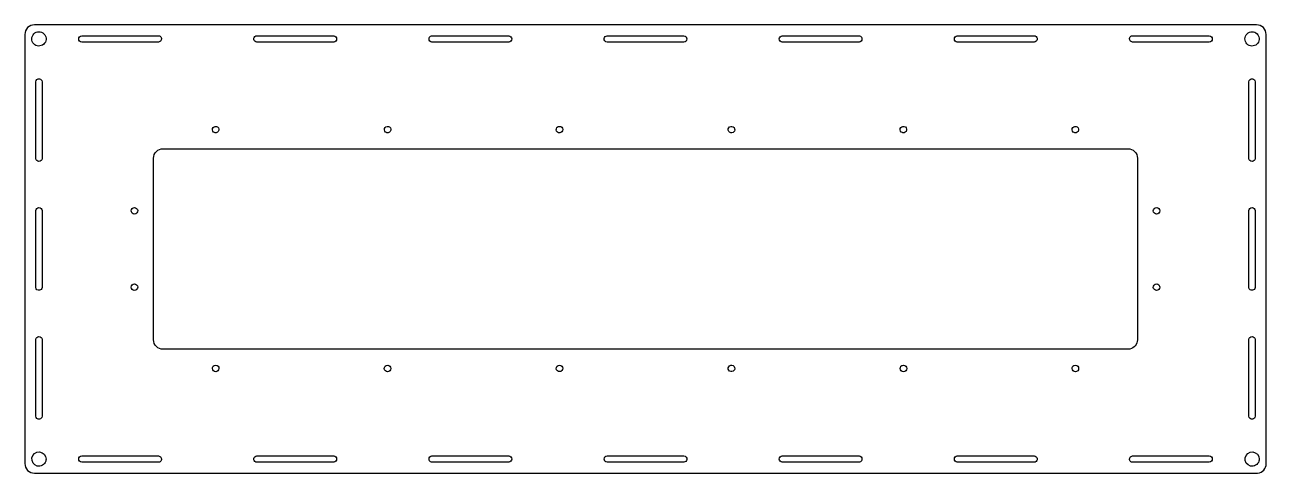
# Model space of a CAD drawing. Header units: millimetres. Extents: x -325 to 325, y -117 to 117.
import ezdxf

# ---------------------------------------------------------------- set-up
doc = ezdxf.new("R2010")
doc.units = ezdxf.units.MM
doc.layers.get('0').update_dxf_attribs({"color": 70})

msp = doc.modelspace()

# ---------------------------------------------------------------- linework, layer by layer
for points in [[(320.398, -117.298, 0.38431182), (324.875, -112.325), (324.875, 112.325, 0.41471696), (319.875, 117.325), (-319.875, 117.325, 0.41471696), (-324.875, 112.325), (-324.875, -112.325, 0.41471696), (-319.875, -117.325), (319.875, -117.325, 0.02644148)], [(-313.934, 111.109, -38.07481499), (-314.074, 111.475)], [(-253.637, 109.021, -0.23022152), (-254.877, 108.305), (-295.123, 108.305, -0.9308092), (-295.123, 111.595), (-254.877, 111.595, -0.57563624)], [(-203.936, 111.486, -0.0775065), (-203.457, 111.595), (-163.21, 111.595, -0.9308092), (-163.21, 108.305), (-203.457, 108.305, -0.79588458)], [(-112.034, 111.559), (-111.79, 111.595), (-71.5434, 111.595, -0.93072543), (-71.5434, 108.305), (-111.79, 108.305, -0.86328459)], [(-21.6316, 110.196, -0.35169314), (-20.1233, 111.595), (20.1233, 111.595, -0.93072543), (20.1233, 108.305), (-20.1233, 108.305, -0.43667911)], [(112.034, 111.559, -0.86328459), (111.79, 108.305), (71.5434, 108.305, -0.93072543), (71.5434, 111.595), (111.79, 111.595, -0.03873967)], [(203.936, 111.486, -0.80020263), (203.457, 108.305), (163.21, 108.305, -0.9308092), (163.21, 111.595), (203.457, 111.595, -0.07525645)], [(253.637, 109.021, -0.57945001), (254.877, 111.595), (295.123, 111.595, -0.9308092), (295.123, 108.305), (254.877, 108.305, -0.22660324)], [(321.066, 111.109, -38.07481498), (320.926, 111.475)], [(-317.254, 89.0816, -0.35169314), (-315.855, 87.5733), (-315.855, 47.3267, -0.93072543), (-319.145, 47.3267), (-319.145, 87.5733, -0.43667911)], [(317.746, 89.0816, -0.35169314), (319.145, 87.5733), (319.145, 47.3267, -0.93072543), (315.855, 47.3267), (315.855, 87.5733, -0.43667911)], [(-225.549, 60.8911, -27.36122859), (-225.309, 60.8283)], [(-135.549, 60.8911, -27.3612286), (-135.309, 60.8283)], [(-46.1799, 63.7238, -27.38850239), (-46.3455, 63.539)], [(45.8856, 61.0489, -27.37640596), (46.0874, 61.1933)], [(134.451, 60.8911, -27.36122859), (134.691, 60.8283)], [(224.451, 60.8911, -27.36122859), (224.691, 60.8283)], [(253.54, -52.3907, -0.05243106), (252.5, -52.5), (-252.5, -52.5, -0.41466784), (-257.5, -47.5), (-257.5, 47.5, -0.41424663), (-252.5, 52.5), (252.5, 52.5, -0.41466784), (257.5, 47.5), (257.5, -47.5, -0.35412421)], [(-317.254, -21.6316, -0.43818544), (-319.145, -20.1233), (-319.145, 20.1233, -0.93072543), (-315.855, 20.1233), (-315.855, -20.1233, -0.35006144)], [(-266.951, 18.3911, -27.52289523), (-266.723, 18.4881)], [(266.951, 21.6089, -27.52289523), (266.723, 21.5119)], [(317.746, -21.6316, -0.43818544), (315.855, -20.1233), (315.855, 20.1233, -0.93072543), (319.145, 20.1233), (319.145, -20.1233, -0.35006144)], [(-266.951, -21.6089, -27.52289523), (-266.723, -21.5119)], [(266.951, -18.3911, -27.52289523), (266.723, -18.4881)], [(-317.254, -89.0816, -0.43818544), (-319.145, -87.5733), (-319.145, -47.3267, -0.93072543), (-315.855, -47.3267), (-315.855, -87.5733, -0.35006144)], [(317.746, -89.0816, -0.43818544), (315.855, -87.5733), (315.855, -47.3267, -0.93072543), (319.145, -47.3267), (319.145, -87.5733, -0.35006144)], [(-225.549, -60.8911, -27.52289523), (-225.777, -60.9881)], [(-135.549, -60.8911, -27.52289523), (-135.777, -60.9881)], [(-46.1799, -61.2762, -27.38850239), (-46.3455, -61.461)], [(45.8856, -63.9511, -27.37640596), (46.0874, -63.8067)], [(134.451, -60.8911, -27.52289523), (134.223, -60.9881)], [(224.451, -60.8911, -27.52289523), (224.223, -60.9881)], [(-313.934, -111.109, -12.61349395), (-313.75, -109.95, -0.0781563)], [(-253.637, -109.021, -0.57945001), (-254.877, -111.595), (-295.123, -111.595, -0.9308092), (-295.123, -108.305), (-254.877, -108.305, -0.22660324)], [(-203.936, -111.486, -0.80020263), (-203.457, -108.305), (-163.21, -108.305, -0.9308092), (-163.21, -111.595), (-203.457, -111.595, -0.07525645)], [(-112.034, -111.559, -0.86328459), (-111.79, -108.305), (-71.5434, -108.305, -0.93072543), (-71.5434, -111.595), (-111.79, -111.595, -0.03873967)], [(21.6316, -110.196, -0.35169314), (20.1233, -111.595), (-20.1233, -111.595, -0.93072543), (-20.1233, -108.305), (20.1233, -108.305, -0.43667911)], [(112.034, -111.559), (111.79, -111.595), (71.5434, -111.595, -0.93072543), (71.5434, -108.305), (111.79, -108.305, -0.86328459)], [(203.936, -111.486, -0.0775065), (203.457, -111.595), (163.21, -111.595, -0.9308092), (163.21, -108.305), (203.457, -108.305, -0.79588458)], [(253.637, -109.021, -0.23022152), (254.877, -108.305), (295.123, -108.305, -0.9308092), (295.123, -111.595), (254.877, -111.595, -0.57563624)], [(321.066, -111.109, -12.61349395), (321.25, -109.95, -0.0781563)]]:
    msp.add_lwpolyline(points, format="xyb", close=True)

doc.saveas('drawing.dxf')
